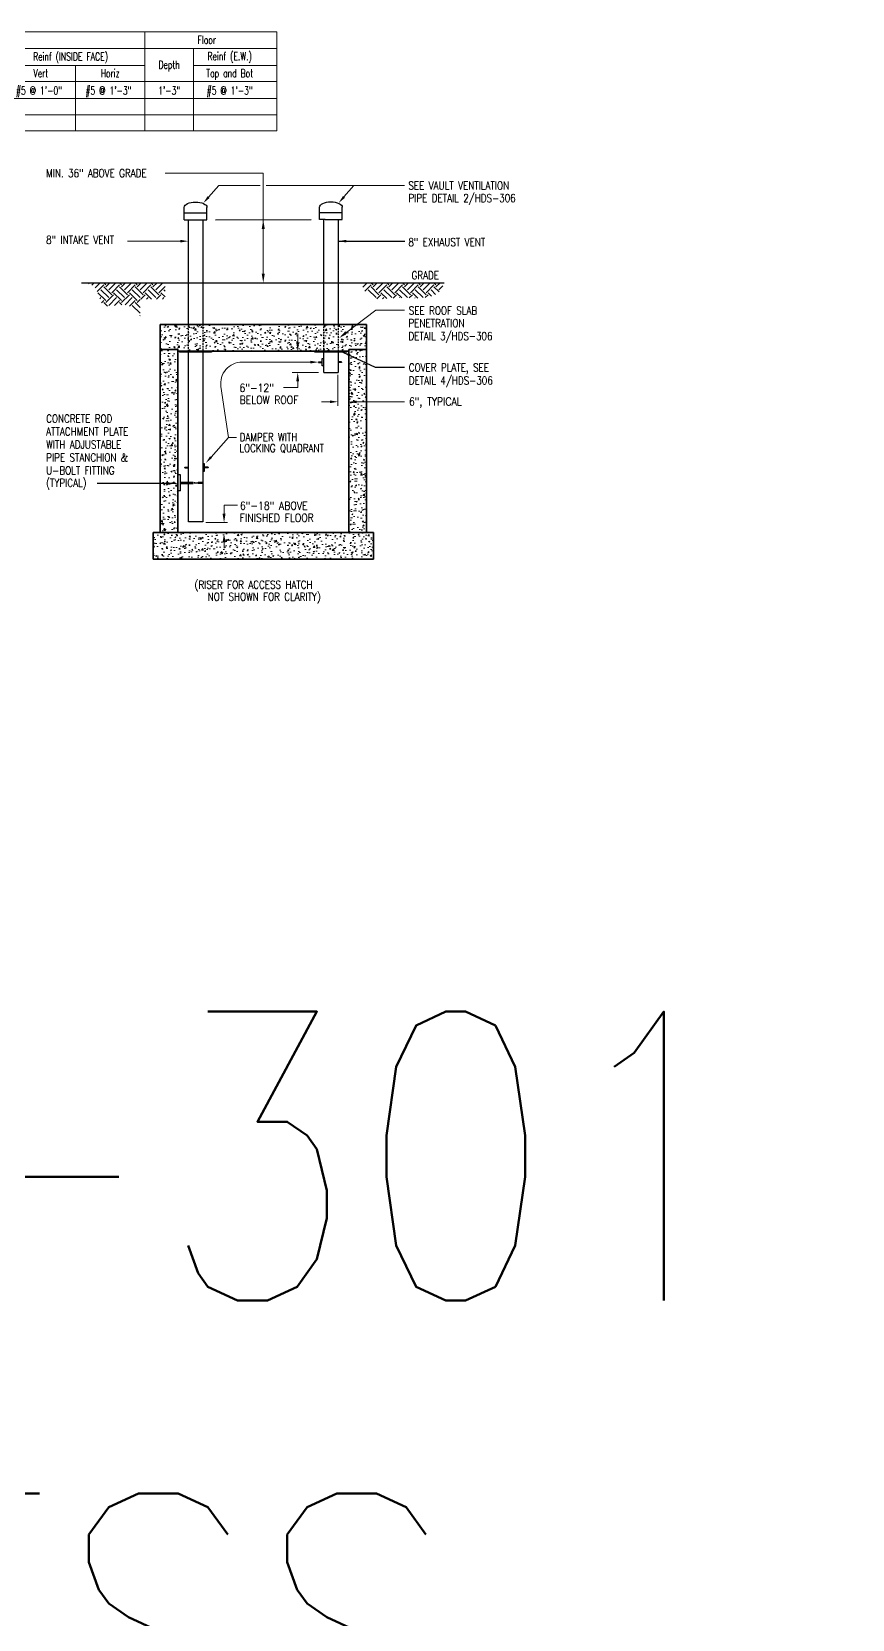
# Model space of a CAD drawing. Header units: inches. Extents: x -154 to 4403, y -620 to 1083.
# Drawn here: x 2081.8 to 2197.1, y 419.7 to 643 of the extents above; entities that cross this region are included whole.
import ezdxf
from ezdxf.enums import TextEntityAlignment as Align

# ---------------------------------------------------------------- set-up
doc = ezdxf.new("R2010")
doc.units = ezdxf.units.IN
doc.header["$MEASUREMENT"] = 0
doc.linetypes.add('DASHED2', pattern=[0.375, 0.25, -0.125])
for name, color, linetype in [('ANCHOR', 7, 'Continuous'), ('FH-TITLE', 151, 'Continuous'), ('HATCH1', 1, 'Continuous'), ('MU-PART-NUMB', 7, 'Continuous'), ('MU-SCHD', 7, 'Continuous'), ('S-DETL-METL', 7, 'Continuous')]:
    doc.layers.add(name, color=color, linetype=linetype)
for name, color, linetype, lineweight in [('S-CONC-HTCH', 251, 'Continuous', 15), ('S-DETL-CONC', 7, 'Continuous', 35), ('VENT-N', 7, 'Continuous', 25)]:
    doc.layers.add(name, color=color, linetype=linetype, lineweight=lineweight)
doc.styles.add('3_32', font='romans.shx', dxfattribs={"width": 0.8})
doc.styles.add('RomanS', font='romans.shx')
doc.dimstyles.new('CEI1$7', dxfattribs={"dimtxt": 3, "dimasz": 5, "dimexe": 0.75, "dimexo": 1.5, "dimgap": 2, "dimtad": 1, "dimdec": 0, "dimzin": 3, "dimdsep": 46, "dimtxsty": 'RomanS', "dimcen": 0.09375, "dimdle": 0.03125, "dimclrd": 1, "dimclre": 256, "dimclrt": 2, "dimadec": 0, "dimazin": 0, "dimtfac": 1, "dimtdec": 0, "dimtmove": 0, "dimatfit": 3, "dimfxl": 0.75, "dimfrac": 2, "dimtolj": 1, "dimtzin": 0, "dimarcsym": 0})
pattern_1 = [(49.99999999999999, (1945.242918365899, 552.5059109545606), (1.793150456501884, -0.1568803374564878), [0.1875, -2.0625]), (355, (1945.242918365899, 552.5059109545606), (-0.3468783340325, 1.88048033425003), [0.15, -1.65]), (100.4514, (1945.392347565899, 552.4928376045606), (1.446273454285054, 1.723598855152384), [0.1593504749999999, -1.752855279999999]), (46.18420000000001, (1945.242918365899, 553.0059109545606), (2.668102621564111, -0.4137975358225452), [0.28125, -3.09375]), (96.6356, (1945.465260228399, 552.9714276870607), (2.336656763871758, 2.435294677251104), [0.2390257199999999, -2.629282499999999]), (351.1842, (1945.242918365899, 553.0059109545606), (2.336654862834068, 2.435296502313312), [0.225, -2.475]), (21, (1945.492918365899, 552.8809109545606), (1.492267630296154, -1.006547226663347), [0.1875, -2.0625]), (326.0000000000001, (1945.492918365899, 552.8809109545606), (0.6082883298039543, 1.812875112617133), [0.15, -1.65]), (71.4514, (1945.617273948399, 552.7970319395606), (2.100556571453725, 0.806326241774881), [0.159350475, -1.75285528]), (37.50000000000001, (1945.242918365899, 552.5059109545606), (0.03039963829322667, 0.8322346345782787), [0, -1.63, 0, -1.675, 0, -1.65625]), (7.499999999999999, (1945.242918365899, 552.5059109545606), (0.6576738436053715, 0.9860292797059006), [0, -0.955, 0, -1.5925, 0, -0.63125]), (327.5, (1944.685418365899, 552.5059109545606), (1.334556090431023, -0.0563871793359495), [0, -0.625, 0, -1.95, 0, -2.5875]), (317.5, (1944.435418365899, 552.5059109545606), (1.457965423355966, 0.2502624558307941), [0, -0.8125, 0, -1.295, 0, -1.8375])]
pattern_2 = [(45, (1958.269921809607, 482.5208112216649), (2.220446049250313e-16, 2.209708691207961), [1.5625, -1.5625]), (45, (1957.855601430006, 482.9351316012664), (2.220446049250313e-16, 2.209708691207961), [1.5625, -1.5625]), (45, (1957.441281050404, 483.3494519808679), (2.220446049250313e-16, 2.209708691207961), [1.5625, -1.5625]), (135, (1957.441281050404, 483.6256655672689), (-2.209708691207961, 2.220446049250313e-16), [1.5625, -1.5625]), (135, (1957.855601430006, 484.0399859468704), (-2.209708691207961, 2.220446049250313e-16), [1.5625, -1.5625]), (135, (1958.269921809607, 484.4543063264719), (-2.209708691207961, 2.220446049250313e-16), [1.5625, -1.5625])]

msp = doc.modelspace()

# ---------------------------------------------------------------- hatches: boundary and pattern name
at = {"layer": 'HATCH1', "lineweight": 15}
h = msp.add_hatch(dxfattribs=at)
h.set_pattern_fill('EARTH', color=253, scale=6.25, angle=45, style=0)
h.set_pattern_definition(pattern_2)
edge = h.paths.add_edge_path()
edge.add_line((2100.565352858237, 607.6677118913146), (2089.489886521924, 607.6677118913146))
edge.add_spline(control_points=[(2089.489886521924, 607.6677118913146), (2089.976906220777, 607.4863367389934), (2091.320166891416, 606.9860815967108), (2091.300113323091, 603.4588809341151), (2095.145375129239, 605.295101927552), (2096.463558567253, 603.6802166144869), (2097.065352858236, 602.9429681147942)], knot_values=[0, 0, 0, 0, 5.925881484240819, 16.34431534368714, 28.88384970439093, 39.41753830247023, 39.41753830247023, 39.41753830247023, 39.41753830247023], degree=3, periodic=0)
edge.add_line((2097.065352858236, 602.9429681147941), (2097.065352858236, 605.3802118913147))
edge.add_line((2097.065352858237, 605.3802118913147), (2100.565352858237, 605.3802118913147))
edge.add_line((2100.565352858237, 605.3802118913147), (2100.565352858237, 607.6677118913148))
h = msp.add_hatch(dxfattribs=at)
h.set_pattern_fill('EARTH', color=253, scale=6.25, angle=45, style=0)
h.set_pattern_definition(pattern_2)
edge = h.paths.add_edge_path()
edge.add_spline(control_points=[(2128.091785599229, 607.6677118913146), (2128.376709121955, 606.9423763790288), (2129.172739256672, 604.9159065388567), (2133.091547167611, 605.7842516958804), (2136.146365065801, 605.3294043877202), (2139.079358756394, 605.919290270398), (2139.619599408398, 607.2351964840782), (2139.79716708243, 607.6677118913146)], knot_values=[0, 0, 0, 0, 8.530529807535478, 23.83291743317652, 38.16381270795857, 49.21320635414814, 54.62308039600936, 54.62308039600936, 54.62308039600936, 54.62308039600936], degree=3, periodic=0)
edge.add_line((2139.79716708243, 607.6677118913146), (2128.091785599229, 607.6677118913146))
at = {"layer": 'S-CONC-HTCH', "linetype": 'Continuous', "lineweight": 15}
h = msp.add_hatch(dxfattribs=at)
h.set_pattern_fill('AR-CONC', color=256, scale=0.25, style=0)
h.set_pattern_definition(pattern_1)
h.paths.add_polyline_path([(2128.872433239786, 601.7996593763926), (2124.872433239786, 601.7996593763926), (2124.872433239786, 601.6737852147546), (2124.872433239786, 598.0496593763926), (2126.372433239786, 598.0496593763926), (2126.372433239786, 572.5692385810173), (2128.872433239786, 572.5692385810173)])
h.paths.add_polyline_path([(2122.87007239685, 601.6737852147546), (2122.87007239685, 601.7996593763926), (2105.855901979556, 601.7996593763926), (2105.855901979556, 598.0496593763926), (2122.87007239685, 598.0496593763926)])
h.paths.add_polyline_path([(2124.872433239786, 601.6737852147546), (2124.872433239786, 601.7996593763926), (2122.87007239685, 601.7996593763926), (2122.87007239685, 601.6737852147546), (2122.87007239685, 598.0496593763926), (2124.872433239786, 598.0496593763926)])
h.paths.add_polyline_path([(2105.855901979556, 601.7996593763926), (2103.84546818026, 601.7996593763926), (2103.84546818026, 598.0496593763926), (2105.855901979556, 598.0496593763926)])
h.paths.add_polyline_path([(2103.84546818026, 601.7996593763926), (2099.872433239786, 601.7996593763926), (2099.872433239786, 572.5692385810173), (2102.372433239786, 572.5692385810173), (2102.372433239786, 573.0199142946844), (2102.372433239786, 598.0496593763926), (2103.84546818026, 598.0496593763926)])
h = msp.add_hatch(dxfattribs=at)
h.set_pattern_fill('AR-CONC', color=256, scale=0.25, style=0)
h.set_pattern_definition(pattern_1)
h.paths.add_polyline_path([(2129.872433239786, 572.5692385810173), (2098.872433239786, 572.5692385810173), (2098.872433239786, 568.8192385810173), (2129.872433239786, 568.8192385810173)])
h.paths.add_polyline_path([(2100.109335627864, 570.3386885341199), (2102.053978485007, 570.3386885341199), (2102.053978485007, 572.3476171055486), (2100.109335627864, 572.3476171055486)], flags=24)

# ---------------------------------------------------------------- linework, layer by layer
at = {"layer": 'ANCHOR'}
for p, q in [((2102.746337395469, 580.6575135060541), (2102.372433239786, 580.6575135060541)), ((2102.746337395469, 578.4075135060541), (2102.746337395469, 580.6575135060541)), ((2102.746337395469, 578.4075135060541), (2102.372433239786, 578.4075135060541)), ((2102.746337395469, 579.5325135060541), (2102.746337395469, 579.6262635060541)), ((2102.746337395469, 579.5325135060541), (2102.746337395469, 579.4387635060541))]:
    msp.add_line(p, q, dxfattribs=at)
at = {"layer": 'ANCHOR', "lineweight": 25}
for p, q in [((2102.746337395469, 579.6262635060541), (2104.506668994392, 579.6262635060541)), ((2102.746337395469, 579.4387635060541), (2104.506668994392, 579.4387635060541)), ((2104.660301190331, 579.6262635060541), (2104.660301190331, 579.4387635060541)), ((2104.660301190331, 579.5325135060541), (2105.229590822017, 579.5325135060541)), ((2105.229590822017, 579.6262635060541), (2105.894723907849, 579.6262635060541)), ((2105.229590822017, 579.6262635060541), (2105.229590822017, 579.4387635060541)), ((2105.894723907849, 579.4387635060541), (2105.229590822017, 579.4387635060541)), ((2105.894723907849, 579.6262635060541), (2105.894723907849, 579.4387635060541))]:
    msp.add_line(p, q, dxfattribs=at)
at = {"layer": 'HATCH1', "color": 253}
msp.add_line((2088.823575227753, 607.6677118913146), (2139.79716708243, 607.6677118913146), dxfattribs=at)
at = {"layer": 'MU-PART-NUMB', "lineweight": 15}
for p, q in [((2106.687326910893, 619.7142936461183), (2108.11283757825, 621.3369453123344)), ((2108.11283757825, 621.3369453123344), (2113.947864398767, 621.3369453123344)), ((2114.780914056863, 621.3369453123344), (2134.198371438066, 621.3369453123344)), ((2125.707724495073, 619.7346168757922), (2127.115381065153, 621.3369453123344)), ((2125.90676808654, 600.5581016347933), (2130.191434601611, 603.7926914945604)), ((2130.191434601611, 603.7926914945604), (2134.198371438066, 603.7926914945604)), ((2119.203708993105, 598.7903228043544), (2119.203708993105, 600.504048406473)), ((2121.001742800024, 596.505499259714), (2111.388222210764, 596.505499259714)), ((2118.438199251316, 595.0496593763926), (2122.111233058235, 595.0496593763926)), ((2119.203708993105, 594.656522177452), (2119.203708993105, 592.9427965753333)), ((2124.868953649512, 594.7167057049244), (2124.868953649512, 590.3538970608956)), ((2109.472677106143, 585.9174049200751), (2108.420194086103, 593.0686823058033)), ((2119.203708993105, 592.9427965753333), (2117.225001627501, 592.9427965753333)), ((2107.034412967455, 583.1586232356071), (2109.472677106143, 585.9174049200751)), ((2109.472677106143, 585.9174049200751), (2110.611032765386, 585.9174049200751)), ((2108.857396573893, 574.6784131517747), (2108.857396573893, 576.3921387538933)), ((2108.857396573893, 576.3921387538933), (2110.733749111901, 576.3921387538933)), ((2106.277549661156, 573.9377497238129), (2109.35971216765, 573.9377497238129)), ((2108.857396573893, 572.0446125248722), (2108.857396573893, 570.3308869227535))]:
    msp.add_line(p, q, dxfattribs=at)
at = {"layer": 'MU-PART-NUMB'}
msp.add_line((2107.635407754538, 616.5218935751718), (2121.093370701091, 616.5391683203945), dxfattribs=at)
at = {"layer": 'MU-PART-NUMB', "lineweight": 15}
for points in [[(2114.364389227815, 608.7936500108447), (2114.364389227815, 623.0970805715601), (2100.566952466198, 623.0970805715601)], [(2102.71094039325, 613.516215765424), (2095.287368302138, 613.516215765424)], [(2123.743953649512, 590.9289972806989), (2122.569163855489, 590.9289972806989)], [(2134.198371438066, 590.9289972806989), (2127.157488371186, 590.9289972806989)]]:
    msp.add_lwpolyline(points, dxfattribs=at)
msp.add_arc((2111.388222210764, 593.505499259714), 3, 90, 188.3723526799641, dxfattribs=at)
at = {"layer": 'MU-PART-NUMB'}
for points in [[(2106.828189954048, 619.5905444922897), (2105.944831987922, 618.8691153871921), (2106.546463867739, 619.8380427999468)], [(2114.154389227815, 615.2489022103639), (2114.364389227815, 616.5089022103639), (2114.574389227815, 615.2489022103639)], [(2114.574389227815, 608.9277118913146), (2114.364389227815, 607.6677118913146), (2114.154389227815, 608.9277118913146)], [(2119.203708993105, 598.0496593763926), (2119.412042326438, 599.2996593763926), (2118.995375659771, 599.2996593763926), (2119.412042326438, 599.2996593763926)], [(2107.174905322189, 583.0344533992488), (2106.289393949305, 582.3156691072015), (2106.89392061272, 583.2827930719652)], [(2108.857396573893, 572.4377497238129), (2109.065729907226, 571.1877497238129), (2108.649063240559, 571.1877497238129), (2109.065729907226, 571.1877497238129)]]:
    msp.add_solid(points, dxfattribs=at)
at = {"layer": 'MU-PART-NUMB', "lineweight": 15}
for points in [[(2125.848587538228, 619.6108677219636), (2124.965229572102, 618.889438616866), (2125.566861451919, 619.8583660296207)], [(2102.71094039325, 613.703715765424), (2103.83594039325, 613.516215765424), (2102.71094039325, 613.328715765424)], [(2126.019738945764, 600.4084559366725), (2125.008893897815, 599.880276479445), (2125.793797227315, 600.7077473329139)], [(2121.001742800024, 596.692999259714), (2122.126742800024, 596.505499259714), (2121.001742800024, 596.317999259714)], [(2119.203708993105, 595.0496593763926), (2119.412042326438, 593.7996593763926), (2118.995375659771, 593.7996593763926), (2119.412042326438, 593.7996593763926)], [(2123.743953649512, 591.1164972806989), (2124.868953649512, 590.9289972806989), (2123.743953649512, 590.7414972806989)], [(2127.507311259636, 590.7255820444626), (2126.382311259636, 590.9130820444626), (2127.507311259636, 591.1005820444626)], [(2108.857396573893, 573.9377497238129), (2109.065729907226, 575.1877497238129), (2108.649063240559, 575.1877497238129), (2109.065729907226, 575.1877497238129)]]:
    msp.add_solid(points, dxfattribs=at)
at = {"layer": 'MU-SCHD', "lineweight": 20}
for p, q in [((1992.289750873306, 642.9635955886499), (2116.288732568976, 642.9635955886499)), ((2097.740349791022, 642.9635955886497), (2097.740349791022, 629.012774562925)), ((2116.288732568976, 642.9635955886497), (2116.288732568976, 629.012774562925)), ((2000.0378893915, 640.594203502701), (2116.288732568976, 640.594203502701)), ((2104.553810474369, 640.594203502701), (2104.553810474369, 629.012774562925)), ((2063.56893576946, 638.2216641895645), (2097.740349791022, 638.2216641895645)), ((2087.977088642024, 638.2216641895645), (2087.977088642024, 629.012774562925)), ((2104.553810474369, 638.2216641895645), (2116.288732568976, 638.2216641895645)), ((1992.289750873306, 635.9881850757874), (2116.288732568976, 635.9881850757874)), ((1992.289750873306, 633.5936411683887), (2116.288732568976, 633.5936411683888)), ((1992.289750873306, 631.3032078656527), (2116.288732568976, 631.3032078656527)), ((1992.289750873306, 631.3032078656527), (2116.288732568976, 631.3032078656527)), ((1992.289750873306, 629.012774562925), (2116.288732568976, 629.012774562925))]:
    msp.add_line(p, q, dxfattribs=at)
msp.add_lwpolyline([(1992.289750873306, 642.9635955886497), (2116.288732568976, 642.9635955886497)], dxfattribs=at)
at = {"layer": 'S-DETL-CONC'}
for p, q in [((2099.872433239786, 601.7996593763926), (2128.872433239786, 601.7996593763926)), ((2099.872433239786, 572.5692385810173), (2099.872433239786, 601.7996593763926)), ((2128.872433239786, 572.5692385810173), (2128.872433239786, 601.7996593763926)), ((2099.872433239786, 598.2996593763926), (2102.372433239786, 598.2996593763926)), ((2102.372433239786, 572.5692385810173), (2102.372433239786, 598.2996593763926)), ((2126.372433239786, 572.5692385810173), (2126.372433239786, 598.2996593763926)), ((2126.372433239786, 598.2996593763926), (2128.872433239786, 598.2996593763926)), ((2102.372433239786, 598.0496593763926), (2126.372433239786, 598.0496593763926)), ((2102.372433239786, 598.0496593763926), (2102.372433239786, 572.5692385810173)), ((2129.872433239786, 572.5692385810173), (2098.872433239786, 572.5692385810173)), ((2098.872433239786, 568.8192385810173), (2098.872433239786, 572.5692385810173)), ((2129.872433239786, 568.8192385810173), (2129.872433239786, 572.5692385810173)), ((2129.872433239786, 568.8192385810173), (2098.872433239786, 568.8192385810173))]:
    msp.add_line(p, q, dxfattribs=at)
at = {"layer": 'S-DETL-METL', "lineweight": 25}
for p, q in [((2107.104190435725, 598.0139885324832), (2102.604190435725, 598.0139885324832)), ((2102.604190435725, 598.0139885324832), (2102.604190435725, 597.9151965409771)), ((2107.104190435725, 597.9151965409771), (2102.604190435725, 597.9151965409771)), ((2107.104190435725, 598.0139885324832), (2107.104190435725, 597.9151965409771)), ((2126.126424177297, 598.0302267491709), (2121.624588019905, 598.0302267491709)), ((2126.126424177297, 597.9043525875329), (2121.624588019905, 597.9043525875329)), ((2121.626424177297, 597.9043525875329), (2121.626424177297, 598.0302267491709)), ((2126.126424177297, 597.9043525875329), (2126.126424177297, 598.0302267491709))]:
    msp.add_line(p, q, dxfattribs=at)
at = {"layer": 'VENT-N', "lineweight": 25}
for p, q in [((2103.260440435725, 617.5203693329463), (2103.260440435725, 618.2703693329463)), ((2103.260440435725, 617.5203693329463), (2106.447940435725, 617.5203693329463)), ((2103.260440435725, 616.5203693329463), (2103.260440435725, 617.5203693329463)), ((2103.260440435725, 616.5203693329463), (2106.447940435725, 616.5203693329463)), ((2103.848973133973, 601.7996593763926), (2103.848973133973, 616.5203693329463)), ((2105.859407737477, 616.5203693329463), (2105.859407737477, 601.7996593763926)), ((2106.447940435725, 617.5203693329463), (2106.447940435725, 618.2703693329463)), ((2106.447940435725, 616.5203693329463), (2106.447940435725, 617.5203693329463)), ((2122.280838019905, 617.54069256262), (2122.280838019905, 618.29069256262)), ((2122.280838019905, 616.54069256262), (2122.280838019905, 617.54069256262)), ((2122.280838019905, 617.54069256262), (2125.468338019905, 617.54069256262)), ((2123.046463019905, 616.54069256262), (2122.280838019905, 616.54069256262)), ((2122.87007239685, 601.6737852147546), (2122.870072396849, 616.5418377296768)), ((2123.046463019905, 616.54069256262), (2124.702713019905, 616.54069256262)), ((2124.702713019905, 616.54069256262), (2125.468338019905, 616.54069256262)), ((2124.872433239786, 616.5418377296768), (2124.872433239786, 601.6737852147546)), ((2125.468338019905, 617.54069256262), (2125.468338019905, 618.29069256262)), ((2125.468338019905, 616.54069256262), (2125.468338019905, 617.54069256262)), ((2103.856753304599, 579.6262635060541), (2103.856753304599, 597.9043525875329)), ((2105.863797514638, 597.9043525875329), (2105.863797514638, 579.6262635060541)), ((2122.126742800024, 596.567999259714), (2122.626742800024, 596.567999259714)), ((2122.126742800024, 596.505499259714), (2122.126742800024, 596.567999259714)), ((2122.126742800024, 596.505499259714), (2122.126742800024, 596.442999259714)), ((2122.126742800024, 596.442999259714), (2122.626742800024, 596.442999259714)), ((2122.626742800024, 596.005499259714), (2122.626742800024, 597.005499259714)), ((2122.626742800024, 597.005499259714), (2122.876742800024, 597.005499259714)), ((2122.876742800024, 595.0496593763926), (2122.876742800024, 597.9043525875329)), ((2124.872433239786, 597.9043525875329), (2124.872433239786, 595.0496593763926)), ((2125.372433239786, 596.567999259714), (2124.872433239786, 596.567999259714)), ((2125.372433239786, 596.442999259714), (2124.872433239786, 596.442999259714)), ((2125.372433239786, 596.505499259714), (2125.372433239786, 596.567999259714)), ((2125.372433239786, 596.505499259714), (2125.372433239786, 596.442999259714)), ((2122.876742800024, 596.005499259714), (2122.626742800024, 596.005499259714)), ((2122.876742800024, 595.0496593763926), (2124.872433239786, 595.0496593763926)), ((2103.368107074875, 581.6952276352748), (2103.368107074875, 581.7577276352748)), ((2103.368107074875, 581.7577276352748), (2103.868107074875, 581.7577276352748)), ((2103.368107074875, 581.6952276352748), (2103.368107074875, 581.6327276352748)), ((2103.368107074875, 581.6327276352748), (2103.868107074875, 581.6327276352748)), ((2105.863797514638, 581.1952276352748), (2106.113797514638, 581.1952276352748)), ((2106.113797514638, 581.1952276352748), (2106.113797514638, 582.1952276352748)), ((2106.613797514638, 581.7577276352748), (2106.113797514638, 581.7577276352748)), ((2106.613797514638, 581.6327276352748), (2106.113797514638, 581.6327276352748)), ((2106.613797514638, 581.6952276352748), (2106.613797514638, 581.7577276352748)), ((2106.613797514638, 581.6952276352748), (2106.613797514638, 581.6327276352748)), ((2103.860974334748, 574.0472264305738), (2103.860974334748, 579.4387635060541)), ((2105.86574811588, 579.4387635060541), (2105.86574811588, 574.0472264305738)), ((2105.86574811588, 574.0472264305738), (2103.860974334748, 574.0472264305738))]:
    msp.add_line(p, q, dxfattribs=at)
at = {"layer": 'VENT-N', "linetype": 'DASHED2', "lineweight": 25}
for p, q in [((2103.84546818026, 598.003144579039), (2103.84546818026, 601.7996593763926)), ((2105.855901979556, 601.7996593763926), (2105.855901979556, 598.003144579039)), ((2122.87007239685, 597.9043525875329), (2122.87007239685, 601.6737852147546)), ((2124.872433239786, 601.6737852147546), (2124.872433239786, 597.9043525875329))]:
    msp.add_line(p, q, dxfattribs=at)
at = {"layer": 'VENT-N'}
msp.add_line((2106.113797514638, 582.1952276352748), (2105.863797514638, 582.1952276352748), dxfattribs=at)
at = {"layer": 'VENT-N', "lineweight": 25, "extrusion": (0, 0, -1)}
for centre in [(2104.854190435725, 618.2703693329463), (2123.874588019905, 618.29069256262)]:
    msp.add_ellipse(centre, major_axis=(1.59375, 0), ratio=0.4705882352941176, start_param=3.141592653589793, end_param=6.283185307179586, dxfattribs=at)

# ---------------------------------------------------------------- texts
at = {"layer": 'FH-TITLE', "insert": (1975.632609280016, 505.1728650059044), "char_height": 40.63359269751226, "attachment_point": 1, "style": '3_32'}
msp.add_mtext_dynamic_manual_height_columns('HDS-301\\PACCESS VAULT SCHEDULE AND DTL', width=244.6427489246835, gutter_width=0.46875, heights=[0], dxfattribs=at)
at = {"layer": 'MU-PART-NUMB', "lineweight": 20, "style": 'RomanS'}
for s, height, width, p in [('Floor', 1.125000000568127, 0.7, (2105.132202722437, 641.2515545340887)), ('Reinf (INSIDE FACE)', 1.125000000568127, 0.7, (2082.018713875584, 638.9141758086694)), ('MIN. 36" ABOVE GRADE', 1.125, 0.8, (2083.857021096906, 622.5170415906509)), ('SEE VAULT VENTILATION', 1.125, 0.8, (2134.766869256577, 620.7744833502717)), ('PIPE DETAIL 2/HDS-306', 1.125, 0.8, (2134.765531573935, 619.0099497013155)), ('8" INTAKE VENT', 1.125, 0.8, (2083.857021096906, 613.1485390942312)), ('8" EXHAUST VENT', 1.125, 0.8, (2134.761309775648, 612.8166288547816)), ('GRADE', 1.125, 0.8, (2135.210270058234, 608.152720193948)), ('SEE ROOF SLAB ', 1.125, 0.8, (2134.822569861488, 603.1910778434095)), ('DETAIL 3/HDS-306', 1.125, 0.8, (2134.775712663016, 599.6094485871045)), ('COVER PLATE, SEE', 1.125, 0.8, (2134.823371438066, 595.1796987590143)), ('DETAIL 4/HDS-306', 1.125, 0.8, (2134.823371438066, 593.3582701875857)), ('6"-12"', 1.125, 0.85, (2111.031385103266, 592.3311433055876)), ('BELOW ROOF', 1.125, 0.85, (2111.034926116101, 590.6279280739705)), ('ATTACHMENT PLATE', 1.125, 0.8, (2083.85959307134, 586.1778050301306)), ('CONCRETE ROD', 1.125, 0.8, (2083.85959307134, 587.9992336015591)), ('WITH ADJUSTABLE ', 1.125, 0.8, (2083.85959307134, 584.356376458702)), ('LOCKING QUADRANT', 1.125, 0.8, (2111.007380319493, 583.8495750465588)), ('DAMPER WITH', 1.125, 0.8, (2111.048721593179, 585.3935943517282)), ('PIPE STANCHION &', 1.125, 0.8, (2083.85959307134, 582.5349478872733)), ('U-BOLT FITTING', 1.125, 0.8, (2083.85959307134, 580.7135193158449)), ('(TYPICAL)', 1.125, 0.8, (2083.85959307134, 578.9631727261158)), ('6"-18" ABOVE', 1.125, 0.85, (2111.090273368953, 575.7549591872073)), ('FINISHED FLOOR', 1.125, 0.85, (2111.055217717348, 574.0517439555902))]:
    msp.add_text(s, height=height, dxfattribs=dict(at, width=width)).set_placement(p)
for s, height, width, p in [('Depth', 1.125000000568127, 0.7, (2101.147080132597, 637.7713813604078)), ('Reinf (E.W.)', 1.125000000568127, 0.7, (2109.649004340963, 638.9611212313607)), ('Vert', 1.125000000568127, 0.7, (2083.095458067392, 636.5665773239621)), ('Horiz', 1.125000000568127, 0.7, (2092.858719216391, 636.5665773239621)), ('Top and Bot', 1.125000000568127, 0.7, (2109.649004340963, 636.5665773239621)), ('#5 @ 1\'-0"', 1.125000000568127, 0.7, (2082.849696842229, 634.1303458922966)), ('#5 @ 1\'-3"', 1.125000000568127, 0.7, (2092.612957991228, 634.1303458922966)), ('1\'-3"', 1.125000000568127, 0.7, (2101.147080132663, 634.1303458922966)), ('#5 @ 1\'-3"', 1.125000000568127, 0.7, (2109.653007881017, 634.1303458922966)), ('(RISER FOR ACCESS HATCH    ', 1.125, 0.8, (2114.238250064214, 564.6444950990833)), (' NOT SHOWN FOR CLARITY)', 1.125, 0.8, (2114.196908790529, 562.9528526800209))]:
    msp.add_text(s, height=height, dxfattribs=dict(at, width=width)).set_placement(p, align=Align.CENTER)
at = {"layer": 'MU-PART-NUMB', "lineweight": 15, "style": 'RomanS'}
for s, width, p in [('PENETRATION', 0.8, (2134.775712663016, 601.4265441944533)), ('6", TYPICAL', 0.85, (2134.846461291591, 590.4082361631545))]:
    msp.add_text(s, height=1.125, dxfattribs=dict(at, width=width)).set_placement(p)

# ---------------------------------------------------------------- leaders
at = {"layer": 'MU-PART-NUMB', "lineweight": 15}
for points in [[(2124.899325069709, 613.516215765424), (2134.262010419965, 613.516215765424)], [(2125.540452073567, 597.9043525875329), (2130.117918365899, 595.7971217311286), (2134.198371438066, 595.7971217311286)], [(2102.021261750069, 579.4420992741229), (2091.030413666241, 579.4420992741229)]]:
    msp.add_leader(points, dimstyle='CEI1$7', override={"dimasz": 1.125, "dimclrd": 256}, dxfattribs=at)

doc.saveas('drawing.dxf')
